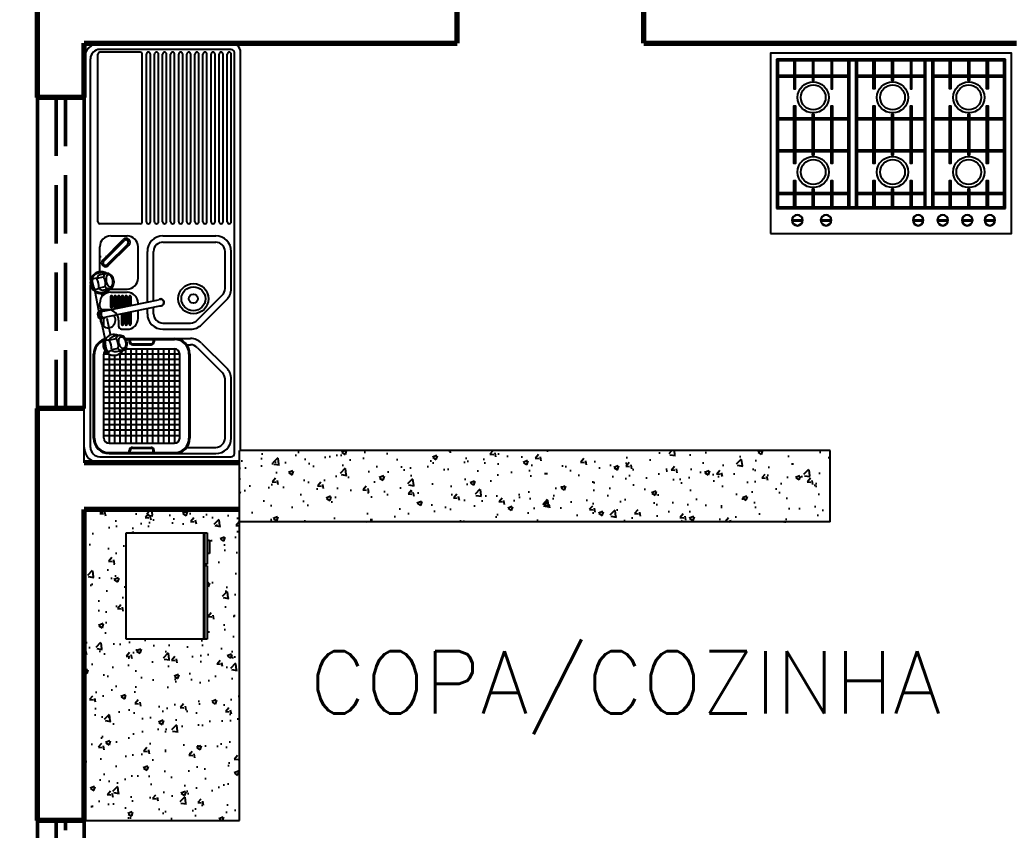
# Model space of a CAD drawing. Header units: millimetres. Extents: x 1185.4 to 1269.4, y 957.3 to 1016.7.
# Drawn here: x 1197.714 to 1201.98, y 998.181 to 1001.656 of the extents above; entities that cross this region are included whole.
import ezdxf

# ---------------------------------------------------------------- set-up
doc = ezdxf.new("R2010")
doc.units = ezdxf.units.MM
doc.linetypes.add('HIDDEN', pattern=[0.375, 0.25, -0.125])
for name, color, linetype, lineweight in [('COTAS', 7, 'Continuous', 5), ('JANELAS', 2, 'HIDDEN', 50), ('PAREDES', 4, 'Continuous', 70), ('TEXTO', 3, 'Continuous', 50)]:
    doc.layers.add(name, color=color, linetype=linetype, lineweight=lineweight)
doc.layers.add('MOBILIA', color=7, linetype='Continuous')
doc.styles.add('ROMANS', font='romans.shx')
doc.dimstyles.new('ESCALA-50', dxfattribs={"dimtxt": 0.09, "dimasz": 0.08, "dimexe": 0.05, "dimexo": 0.1, "dimgap": 0.04, "dimtad": 1, "dimzin": 1, "dimtxsty": 'ROMANS', "dimblk": 'OBLIQUE', "dimcen": 0.05, "dimdle": 0.04, "dimaunit": 1, "dimadec": 0, "dimazin": 0, "dimtfac": 1, "dimtix": 1, "dimtmove": 2, "dimatfit": 3, "dimldrblk": 'OPEN90', "dimfxl": 1, "dimarcsym": 0})

# ---------------------------------------------------------------- blocks, each defined once
blk = doc.blocks.new('_OBLIQUE')
at = {"color": 0, "linetype": 'ByBlock'}
blk.add_line((-0.5, -0.5), (0.5, 0.5), dxfattribs=at)
blk = doc.blocks.new('*D74')
at = {"layer": 'COTAS', "color": 0, "lineweight": -2}
for p, q in [((1194.5215, 1004.9293), (1194.5215, 979.3826)), ((1197.6905, 1004.8893), (1194.4715, 1004.8893)), ((1197.6905, 979.4226), (1194.4715, 979.4226))]:
    blk.add_line(p, q, dxfattribs=at)
at = {"layer": 'Defpoints', "color": 0}
for p in [(1197.7905, 1004.8893), (1194.5215, 979.4226), (1197.7905, 979.4226)]:
    blk.add_point(p, dxfattribs=at)
at = {"layer": 'COTAS', "color": 0, "lineweight": -2, "xscale": 0.08, "yscale": 0.08, "zscale": 0.08}
for p, rotation in [((1194.5215, 1004.8893), 90), ((1194.5215, 979.4226), 270)]:
    blk.add_blockref('_OBLIQUE', p, dxfattribs=dict(at, rotation=rotation))
at = {"layer": 'COTAS', "color": 0, "insert": (1194.4279, 992.1559), "char_height": 0.09, "attachment_point": 5, "rotation": 90, "style": 'ROMANS'}
blk.add_mtext('25,47', dxfattribs=at)
blk = doc.blocks.new('_Open90')
at = {"color": 0, "linetype": 'ByBlock', "lineweight": -2}
for p, q in [((0, 0), (-1, 0)), ((-0.5, 0.5), (0, 0)), ((0, 0), (-0.5, -0.5))]:
    blk.add_line(p, q, dxfattribs=at)

msp = doc.modelspace()

# ---------------------------------------------------------------- hatches: boundary and pattern name
h = msp.add_hatch()
h.set_pattern_fill('AR-CONC', color=256, scale=0.001067, style=0)
h.set_pattern_definition([(50, (-394.57646, -333.43083), (0.194330314, -0.017001691), [0.02032, -0.22352]), (355, (-394.57646, -333.43083), (-0.037592348, 0.203793752), [0.016256, -0.178816]), (100.451, (-394.56027, -333.43224), (0.156738668, 0.186791134), [0.017269333, -0.189962667]), (46.1842, (-394.57646, -333.37664), (0.289150977, -0.04484515), [0.03048, -0.33528]), (96.6356, (-394.55237, -333.38038), (0.253231183, 0.263920593), [0.025904, -0.284944]), (351.184, (-394.57646, -333.37664), (0.25323158, 0.263920126), [0.024384, -0.268224]), (21, (-394.54937, -333.39019), (0.161722538, -0.10908322), [0.02032, -0.22352]), (326, (-394.54937, -333.39019), (0.065922164, 0.196467164), [0.016256, -0.178816]), (71.4514, (-394.5359, -333.39928), (0.227644257, 0.087384382), [0.017269333, -0.189962667]), (37.5, (-394.57646, -333.43083), (0.0032945101, 0.0901920415), [0, -0.1766485333, 0, -0.1815253333, 0, -0.1794933333]), (7.5, (-394.57646, -333.43083), (0.0712743067, 0.10685928), [0, -0.1034965333, 0, -0.1725845333, 0, -0.0684106667]), (327.5, (-394.63688, -333.43083), (0.1446299682, -0.0061106603), [0, -0.0677333333, 0, -0.211328, 0, -0.280416]), (317.5, (-394.66397, -333.43083), (0.15800446, 0.0271215904), [0, -0.088053333, 0, -0.140343467, 0, -0.199136])])
h.paths.add_polyline_path([(1201.1905, 999.8093), (1198.6572, 999.8093), (1198.6572, 999.5026), (1201.1905, 999.5026)])
h.paths.add_polyline_path([(1198.6572, 999.5559), (1197.9905, 999.5559), (1197.9905, 998.2226), (1198.6572, 998.2226)])
h.paths.add_polyline_path([(1198.518, 999.0005), (1198.17, 999.0005), (1198.17, 999.4565), (1198.5283, 999.4565), (1198.5283, 999.3671), (1198.518, 999.3141), (1198.518, 999.1639)], flags=16)

# ---------------------------------------------------------------- linework, layer by layer
for p, q in [((1201.9421, 1001.4869), (1200.9607, 1001.4869)), ((1200.9607, 1001.4869), (1200.9607, 1000.8469)), ((1201.0344, 1001.4802), (1200.9674, 1001.4802)), ((1201.1143, 1001.4802), (1201.0411, 1001.4802)), ((1201.1942, 1001.4802), (1201.121, 1001.4802)), ((1201.2679, 1001.4802), (1201.2008, 1001.4802)), ((1201.2745, 1000.8469), (1201.2745, 1001.4869)), ((1201.3012, 1001.4802), (1201.2745, 1001.4802)), ((1201.3012, 1000.8469), (1201.3012, 1001.4869)), ((1201.3749, 1001.4802), (1201.3079, 1001.4802)), ((1201.4547, 1001.4802), (1201.3815, 1001.4802)), ((1201.5346, 1001.4802), (1201.4614, 1001.4802)), ((1201.595, 1001.4802), (1201.5413, 1001.4802)), ((1201.6016, 1000.8469), (1201.6016, 1001.4869)), ((1201.6283, 1001.4802), (1201.6016, 1001.4802)), ((1201.6283, 1000.8469), (1201.6283, 1001.4869)), ((1201.702, 1001.4802), (1201.635, 1001.4802)), ((1201.7819, 1001.4802), (1201.7086, 1001.4802)), ((1201.8617, 1001.4802), (1201.7885, 1001.4802)), ((1201.9354, 1001.4802), (1201.8684, 1001.4802)), ((1201.9421, 1000.8469), (1201.9421, 1001.4869)), ((1200.9674, 1001.4183), (1201.0344, 1001.4183)), ((1200.9674, 1001.4116), (1201.0344, 1001.4116)), ((1201.0411, 1001.4183), (1201.1143, 1001.4183)), ((1201.0411, 1001.4116), (1201.1143, 1001.4116)), ((1201.121, 1001.4183), (1201.1942, 1001.4183)), ((1201.121, 1001.4116), (1201.1942, 1001.4116)), ((1201.2008, 1001.4183), (1201.2679, 1001.4183)), ((1201.2008, 1001.4116), (1201.2679, 1001.4116)), ((1201.3079, 1001.4183), (1201.3749, 1001.4183)), ((1201.3079, 1001.4116), (1201.3749, 1001.4116)), ((1201.3815, 1001.4183), (1201.4547, 1001.4183)), ((1201.3815, 1001.4116), (1201.4547, 1001.4116)), ((1201.4614, 1001.4183), (1201.5346, 1001.4183)), ((1201.4614, 1001.4116), (1201.5346, 1001.4116)), ((1201.5413, 1001.4183), (1201.595, 1001.4183)), ((1201.5413, 1001.4116), (1201.595, 1001.4116)), ((1201.635, 1001.4183), (1201.702, 1001.4183)), ((1201.635, 1001.4116), (1201.702, 1001.4116)), ((1201.7086, 1001.4183), (1201.7819, 1001.4183)), ((1201.7086, 1001.4116), (1201.7819, 1001.4116)), ((1201.7885, 1001.4183), (1201.8617, 1001.4183)), ((1201.7885, 1001.4116), (1201.8617, 1001.4116)), ((1201.8684, 1001.4183), (1201.9354, 1001.4183)), ((1201.8684, 1001.4116), (1201.9354, 1001.4116)), ((1200.9674, 1001.2354), (1201.0344, 1001.2354)), ((1200.9674, 1001.2287), (1201.0344, 1001.2287)), ((1201.0411, 1001.2354), (1201.1143, 1001.2354)), ((1201.0411, 1001.2287), (1201.1143, 1001.2287)), ((1201.121, 1001.2354), (1201.1942, 1001.2354)), ((1201.121, 1001.2287), (1201.1942, 1001.2287)), ((1201.2008, 1001.2354), (1201.2679, 1001.2354)), ((1201.2008, 1001.2287), (1201.2679, 1001.2287)), ((1201.3079, 1001.2354), (1201.3749, 1001.2354)), ((1201.3079, 1001.2287), (1201.3749, 1001.2287)), ((1201.3815, 1001.2354), (1201.4547, 1001.2354)), ((1201.3815, 1001.2287), (1201.4547, 1001.2287)), ((1201.4614, 1001.2354), (1201.5346, 1001.2354)), ((1201.4614, 1001.2287), (1201.5346, 1001.2287)), ((1201.5413, 1001.2354), (1201.595, 1001.2354)), ((1201.5413, 1001.2287), (1201.595, 1001.2287)), ((1201.635, 1001.2354), (1201.702, 1001.2354)), ((1201.635, 1001.2287), (1201.702, 1001.2287)), ((1201.7086, 1001.2354), (1201.7819, 1001.2354)), ((1201.7086, 1001.2287), (1201.7819, 1001.2287)), ((1201.7885, 1001.2354), (1201.8617, 1001.2354)), ((1201.7885, 1001.2287), (1201.8617, 1001.2287)), ((1201.8684, 1001.2354), (1201.9354, 1001.2354)), ((1201.8684, 1001.2287), (1201.9354, 1001.2287)), ((1200.9674, 1001.0983), (1201.0344, 1001.0983)), ((1200.9674, 1001.0916), (1201.0344, 1001.0916)), ((1201.0411, 1001.0983), (1201.1143, 1001.0983)), ((1201.0411, 1001.0916), (1201.1143, 1001.0916)), ((1201.121, 1001.0983), (1201.1942, 1001.0983)), ((1201.121, 1001.0916), (1201.1942, 1001.0916)), ((1201.2008, 1001.0983), (1201.2679, 1001.0983)), ((1201.2008, 1001.0916), (1201.2679, 1001.0916)), ((1201.3079, 1001.0983), (1201.3749, 1001.0983)), ((1201.3079, 1001.0916), (1201.3749, 1001.0916)), ((1201.3815, 1001.0983), (1201.4547, 1001.0983)), ((1201.3815, 1001.0916), (1201.4547, 1001.0916)), ((1201.4614, 1001.0983), (1201.5346, 1001.0983)), ((1201.4614, 1001.0916), (1201.5346, 1001.0916)), ((1201.5413, 1001.0983), (1201.595, 1001.0983)), ((1201.5413, 1001.0916), (1201.595, 1001.0916)), ((1201.635, 1001.0983), (1201.702, 1001.0983)), ((1201.635, 1001.0916), (1201.702, 1001.0916)), ((1201.7086, 1001.0983), (1201.7819, 1001.0983)), ((1201.7086, 1001.0916), (1201.7819, 1001.0916)), ((1201.7885, 1001.0983), (1201.8617, 1001.0983)), ((1201.7885, 1001.0916), (1201.8617, 1001.0916)), ((1201.8684, 1001.0983), (1201.9354, 1001.0983)), ((1201.8684, 1001.0916), (1201.9354, 1001.0916)), ((1200.9674, 1000.9154), (1201.0344, 1000.9154)), ((1200.9674, 1000.9087), (1201.0344, 1000.9087)), ((1201.0411, 1000.9154), (1201.1143, 1000.9154)), ((1201.0411, 1000.9087), (1201.1143, 1000.9087)), ((1201.121, 1000.9154), (1201.1942, 1000.9154)), ((1201.121, 1000.9087), (1201.1942, 1000.9087)), ((1201.2008, 1000.9154), (1201.2679, 1000.9154)), ((1201.2008, 1000.9087), (1201.2679, 1000.9087)), ((1201.3079, 1000.9154), (1201.3749, 1000.9154)), ((1201.3079, 1000.9087), (1201.3749, 1000.9087)), ((1201.3815, 1000.9154), (1201.4547, 1000.9154)), ((1201.3815, 1000.9087), (1201.4547, 1000.9087)), ((1201.4614, 1000.9154), (1201.5346, 1000.9154)), ((1201.4614, 1000.9087), (1201.5346, 1000.9087)), ((1201.5413, 1000.9154), (1201.595, 1000.9154)), ((1201.5413, 1000.9087), (1201.595, 1000.9087)), ((1201.635, 1000.9154), (1201.702, 1000.9154)), ((1201.635, 1000.9087), (1201.702, 1000.9087)), ((1201.7086, 1000.9154), (1201.7819, 1000.9154)), ((1201.7086, 1000.9087), (1201.7819, 1000.9087)), ((1201.7885, 1000.9154), (1201.8617, 1000.9154)), ((1201.7885, 1000.9087), (1201.8617, 1000.9087)), ((1201.8684, 1000.9154), (1201.9354, 1000.9154)), ((1201.8684, 1000.9087), (1201.9354, 1000.9087)), ((1200.9607, 1000.8469), (1201.9421, 1000.8469)), ((1200.9674, 1000.8535), (1201.0344, 1000.8535)), ((1201.0411, 1000.8535), (1201.1143, 1000.8535)), ((1201.121, 1000.8535), (1201.1942, 1000.8535)), ((1201.2008, 1000.8535), (1201.2679, 1000.8535)), ((1201.2745, 1000.8535), (1201.3012, 1000.8535)), ((1201.3079, 1000.8535), (1201.3749, 1000.8535)), ((1201.3815, 1000.8535), (1201.4547, 1000.8535)), ((1201.4614, 1000.8535), (1201.5346, 1000.8535)), ((1201.5413, 1000.8535), (1201.595, 1000.8535)), ((1201.6016, 1000.8535), (1201.6283, 1000.8535)), ((1201.635, 1000.8535), (1201.702, 1000.8535)), ((1201.7086, 1000.8535), (1201.7819, 1000.8535)), ((1201.7885, 1000.8535), (1201.8617, 1000.8535)), ((1201.8684, 1000.8535), (1201.9354, 1000.8535)), ((1201.0321, 1000.7987), (1201.0668, 1000.7987)), ((1201.0321, 1000.7933), (1201.0321, 1000.7987)), ((1201.0668, 1000.7933), (1201.0321, 1000.7933)), ((1201.0668, 1000.7987), (1201.0668, 1000.7933)), ((1201.1552, 1000.7933), (1201.1552, 1000.7987)), ((1201.1552, 1000.7987), (1201.1898, 1000.7987)), ((1201.1898, 1000.7933), (1201.1552, 1000.7933)), ((1201.1898, 1000.7987), (1201.1898, 1000.7933)), ((1201.5502, 1000.7933), (1201.5502, 1000.7987)), ((1201.5502, 1000.7987), (1201.5849, 1000.7987)), ((1201.5849, 1000.7933), (1201.5502, 1000.7933)), ((1201.5849, 1000.7987), (1201.5849, 1000.7933)), ((1201.6557, 1000.7933), (1201.6557, 1000.7987)), ((1201.6557, 1000.7987), (1201.6904, 1000.7987)), ((1201.6904, 1000.7933), (1201.6557, 1000.7933)), ((1201.6904, 1000.7987), (1201.6904, 1000.7933)), ((1201.7612, 1000.7933), (1201.7612, 1000.7987)), ((1201.7612, 1000.7987), (1201.7958, 1000.7987)), ((1201.7958, 1000.7933), (1201.7612, 1000.7933)), ((1201.7958, 1000.7987), (1201.7958, 1000.7933)), ((1201.8578, 1000.7933), (1201.8578, 1000.7987)), ((1201.8578, 1000.7987), (1201.8925, 1000.7987)), ((1201.8925, 1000.7933), (1201.8578, 1000.7933)), ((1201.8925, 1000.7987), (1201.8925, 1000.7933)), ((1198.17, 999.0005), (1198.17, 999.4565)), ((1198.17, 999.4565), (1198.518, 999.4565)), ((1198.502, 999.4565), (1198.502, 999.0005)), ((1198.506, 999.4565), (1198.506, 999.3221)), ((1198.518, 999.4565), (1198.518, 999.3221)), ((1198.518, 999.425), (1198.5283, 999.425)), ((1198.5283, 999.425), (1198.5283, 999.3671)), ((1198.5283, 999.3671), (1198.518, 999.3671)), ((1198.518, 999.3221), (1198.506, 999.3221)), ((1198.518, 999.3141), (1198.506, 999.3141)), ((1198.506, 999.3141), (1198.506, 999.1639)), ((1198.518, 999.3141), (1198.518, 999.1639)), ((1198.506, 999.1639), (1198.506, 999.0005)), ((1198.518, 999.1639), (1198.518, 999.0005)), ((1198.518, 999.0005), (1198.17, 999.0005))]:
    msp.add_line(p, q)
for points in [[(1200.9341, 1000.7402), (1201.9687, 1000.7402), (1201.9687, 1001.5135), (1200.9341, 1001.5135)], [(1201.0411, 1001.1669), (1201.0411, 1001.04), (1201.0344, 1001.04), (1201.0344, 1001.1669), (1201.0344, 1001.287), (1201.0411, 1001.287)], [(1201.2008, 1001.1669), (1201.2008, 1001.04), (1201.1942, 1001.04), (1201.1942, 1001.1669), (1201.1942, 1001.287), (1201.2008, 1001.287)], [(1201.3815, 1001.1669), (1201.3815, 1001.04), (1201.3749, 1001.04), (1201.3749, 1001.1669), (1201.3749, 1001.287), (1201.3815, 1001.287)], [(1201.5413, 1001.1669), (1201.5413, 1001.04), (1201.5346, 1001.04), (1201.5346, 1001.1669), (1201.5346, 1001.287), (1201.5413, 1001.287)], [(1201.7086, 1001.1669), (1201.7086, 1001.04), (1201.702, 1001.04), (1201.702, 1001.1669), (1201.702, 1001.287), (1201.7086, 1001.287)], [(1201.8684, 1001.1669), (1201.8684, 1001.04), (1201.8617, 1001.04), (1201.8617, 1001.1669), (1201.8617, 1001.287), (1201.8684, 1001.287)], [(1201.121, 1001.1669), (1201.121, 1001.076), (1201.1143, 1001.076), (1201.1143, 1001.1669), (1201.1143, 1001.251), (1201.121, 1001.251)], [(1201.4614, 1001.1669), (1201.4614, 1001.076), (1201.4547, 1001.076), (1201.4547, 1001.1669), (1201.4547, 1001.251), (1201.4614, 1001.251)], [(1201.7885, 1001.1669), (1201.7885, 1001.076), (1201.7819, 1001.076), (1201.7819, 1001.1669), (1201.7819, 1001.251), (1201.7885, 1001.251)], [(1201.0264, 1000.7967), (1201.0281, 1000.7878), (1201.0332, 1000.7802), (1201.0408, 1000.7752), (1201.0497, 1000.7734), (1201.0586, 1000.7752), (1201.0662, 1000.7802), (1201.0712, 1000.7878), (1201.073, 1000.7967), (1201.0712, 1000.8057), (1201.0662, 1000.8132), (1201.0586, 1000.8183), (1201.0497, 1000.8201), (1201.0408, 1000.8183), (1201.0332, 1000.8132), (1201.0281, 1000.8057)], [(1201.0277, 1000.7967), (1201.0294, 1000.7883), (1201.0342, 1000.7812), (1201.0413, 1000.7764), (1201.0497, 1000.7748), (1201.0581, 1000.7764), (1201.0652, 1000.7812), (1201.07, 1000.7883), (1201.0717, 1000.7967), (1201.07, 1000.8051), (1201.0652, 1000.8123), (1201.0581, 1000.817), (1201.0497, 1000.8187), (1201.0413, 1000.817), (1201.0342, 1000.8123), (1201.0294, 1000.8051)], [(1201.1494, 1000.7967), (1201.1512, 1000.7878), (1201.1562, 1000.7802), (1201.1638, 1000.7752), (1201.1727, 1000.7734), (1201.1817, 1000.7752), (1201.1892, 1000.7802), (1201.1943, 1000.7878), (1201.1961, 1000.7967), (1201.1943, 1000.8057), (1201.1892, 1000.8132), (1201.1817, 1000.8183), (1201.1727, 1000.8201), (1201.1638, 1000.8183), (1201.1562, 1000.8132), (1201.1512, 1000.8057)], [(1201.1508, 1000.7967), (1201.1524, 1000.7883), (1201.1572, 1000.7812), (1201.1643, 1000.7764), (1201.1727, 1000.7748), (1201.1812, 1000.7764), (1201.1883, 1000.7812), (1201.193, 1000.7883), (1201.1947, 1000.7967), (1201.193, 1000.8051), (1201.1883, 1000.8123), (1201.1812, 1000.817), (1201.1727, 1000.8187), (1201.1643, 1000.817), (1201.1572, 1000.8123), (1201.1524, 1000.8051)], [(1201.5445, 1000.7967), (1201.5462, 1000.7878), (1201.5513, 1000.7802), (1201.5589, 1000.7752), (1201.5678, 1000.7734), (1201.5767, 1000.7752), (1201.5843, 1000.7802), (1201.5893, 1000.7878), (1201.5911, 1000.7967), (1201.5893, 1000.8057), (1201.5843, 1000.8132), (1201.5767, 1000.8183), (1201.5678, 1000.8201), (1201.5589, 1000.8183), (1201.5513, 1000.8132), (1201.5462, 1000.8057)], [(1201.5458, 1000.7967), (1201.5475, 1000.7883), (1201.5523, 1000.7812), (1201.5594, 1000.7764), (1201.5678, 1000.7748), (1201.5762, 1000.7764), (1201.5833, 1000.7812), (1201.5881, 1000.7883), (1201.5898, 1000.7967), (1201.5881, 1000.8051), (1201.5833, 1000.8123), (1201.5762, 1000.817), (1201.5678, 1000.8187), (1201.5594, 1000.817), (1201.5523, 1000.8123), (1201.5475, 1000.8051)], [(1201.6499, 1000.7967), (1201.6517, 1000.7878), (1201.6568, 1000.7802), (1201.6643, 1000.7752), (1201.6733, 1000.7734), (1201.6822, 1000.7752), (1201.6898, 1000.7802), (1201.6948, 1000.7878), (1201.6966, 1000.7967), (1201.6948, 1000.8057), (1201.6898, 1000.8132), (1201.6822, 1000.8183), (1201.6733, 1000.8201), (1201.6643, 1000.8183), (1201.6568, 1000.8132), (1201.6517, 1000.8057)], [(1201.6513, 1000.7967), (1201.653, 1000.7883), (1201.6577, 1000.7812), (1201.6649, 1000.7764), (1201.6733, 1000.7748), (1201.6817, 1000.7764), (1201.6888, 1000.7812), (1201.6936, 1000.7883), (1201.6952, 1000.7967), (1201.6936, 1000.8051), (1201.6888, 1000.8123), (1201.6817, 1000.817), (1201.6733, 1000.8187), (1201.6649, 1000.817), (1201.6577, 1000.8123), (1201.653, 1000.8051)], [(1201.7554, 1000.7967), (1201.7572, 1000.7878), (1201.7622, 1000.7802), (1201.7698, 1000.7752), (1201.7787, 1000.7734), (1201.7877, 1000.7752), (1201.7952, 1000.7802), (1201.8003, 1000.7878), (1201.8021, 1000.7967), (1201.8003, 1000.8057), (1201.7952, 1000.8132), (1201.7877, 1000.8183), (1201.7787, 1000.8201), (1201.7698, 1000.8183), (1201.7622, 1000.8132), (1201.7572, 1000.8057)], [(1201.7568, 1000.7967), (1201.7584, 1000.7883), (1201.7632, 1000.7812), (1201.7703, 1000.7764), (1201.7787, 1000.7748), (1201.7871, 1000.7764), (1201.7943, 1000.7812), (1201.799, 1000.7883), (1201.8007, 1000.7967), (1201.799, 1000.8051), (1201.7943, 1000.8123), (1201.7871, 1000.817), (1201.7787, 1000.8187), (1201.7703, 1000.817), (1201.7632, 1000.8123), (1201.7584, 1000.8051)], [(1201.8521, 1000.7967), (1201.8539, 1000.7878), (1201.8589, 1000.7802), (1201.8665, 1000.7752), (1201.8754, 1000.7734), (1201.8844, 1000.7752), (1201.8919, 1000.7802), (1201.897, 1000.7878), (1201.8988, 1000.7967), (1201.897, 1000.8057), (1201.8919, 1000.8132), (1201.8844, 1000.8183), (1201.8754, 1000.8201), (1201.8665, 1000.8183), (1201.8589, 1000.8132), (1201.8539, 1000.8057)], [(1201.8535, 1000.7967), (1201.8551, 1000.7883), (1201.8599, 1000.7812), (1201.867, 1000.7764), (1201.8754, 1000.7748), (1201.8838, 1000.7764), (1201.891, 1000.7812), (1201.8957, 1000.7883), (1201.8974, 1000.7967), (1201.8957, 1000.8051), (1201.891, 1000.8123), (1201.8838, 1000.817), (1201.8754, 1000.8187), (1201.867, 1000.817), (1201.8599, 1000.8123), (1201.8551, 1000.8051)]]:
    msp.add_lwpolyline(points, close=True)
for points in [[(1200.9674, 1001.4869), (1200.9674, 1000.8469)], [(1201.0344, 1001.4869), (1201.0344, 1001.36), (1201.0411, 1001.36), (1201.0411, 1001.4869)], [(1201.1143, 1001.4869), (1201.1143, 1001.396), (1201.121, 1001.396), (1201.121, 1001.4869)], [(1201.1942, 1001.4869), (1201.1942, 1001.36), (1201.2008, 1001.36), (1201.2008, 1001.4869)], [(1201.2679, 1000.8469), (1201.2679, 1001.4869)], [(1201.3079, 1000.8469), (1201.3079, 1001.4869)], [(1201.3815, 1001.4869), (1201.3815, 1001.36), (1201.3749, 1001.36), (1201.3749, 1001.4869)], [(1201.4614, 1001.4869), (1201.4614, 1001.396), (1201.4547, 1001.396), (1201.4547, 1001.4869)], [(1201.5346, 1001.4869), (1201.5346, 1001.36), (1201.5413, 1001.36), (1201.5413, 1001.4869)], [(1201.595, 1000.8469), (1201.595, 1001.4869)], [(1201.635, 1000.8469), (1201.635, 1001.4869)], [(1201.7086, 1001.4869), (1201.7086, 1001.36), (1201.702, 1001.36), (1201.702, 1001.4869)], [(1201.7885, 1001.4869), (1201.7885, 1001.396), (1201.7819, 1001.396), (1201.7819, 1001.4869)], [(1201.8684, 1001.4869), (1201.8684, 1001.36), (1201.8617, 1001.36), (1201.8617, 1001.4869)], [(1201.9354, 1000.8469), (1201.9354, 1001.4869)], [(1201.0344, 1000.8469), (1201.0344, 1000.967), (1201.0411, 1000.967), (1201.0411, 1000.8469)], [(1201.1942, 1000.8469), (1201.1942, 1000.967), (1201.2008, 1000.967), (1201.2008, 1000.8469)], [(1201.3749, 1000.8469), (1201.3749, 1000.967), (1201.3815, 1000.967), (1201.3815, 1000.8469)], [(1201.5346, 1000.8469), (1201.5346, 1000.967), (1201.5413, 1000.967), (1201.5413, 1000.8469)], [(1201.702, 1000.8469), (1201.702, 1000.967), (1201.7086, 1000.967), (1201.7086, 1000.8469)], [(1201.8617, 1000.8469), (1201.8617, 1000.967), (1201.8684, 1000.967), (1201.8684, 1000.8469)], [(1201.1143, 1000.8469), (1201.1143, 1000.931), (1201.121, 1000.931), (1201.121, 1000.8469)], [(1201.4547, 1000.8469), (1201.4547, 1000.931), (1201.4614, 1000.931), (1201.4614, 1000.8469)], [(1201.7819, 1000.8469), (1201.7819, 1000.931), (1201.7885, 1000.931), (1201.7885, 1000.8469)]]:
    msp.add_lwpolyline(points)
for centre, radius in [((1201.1176, 1001.3235), 0.0667), ((1201.4581, 1001.3235), 0.0667), ((1201.7852, 1001.3235), 0.0667), ((1201.1176, 1001.3235), 0.0533), ((1201.4581, 1001.3235), 0.0533), ((1201.7852, 1001.3235), 0.0533), ((1201.1176, 1001.0035), 0.0667), ((1201.1176, 1001.0035), 0.0533), ((1201.4581, 1001.0035), 0.0667), ((1201.4581, 1001.0035), 0.0533), ((1201.7852, 1001.0035), 0.0667), ((1201.7852, 1001.0035), 0.0533)]:
    msp.add_circle(centre, radius)
at = {"layer": 'JANELAS', "linetype": 'ByBlock'}
for p, q in [((1197.7905, 1001.3226), (1197.7905, 999.9893)), ((1197.9905, 999.9893), (1197.9905, 1001.3226)), ((1197.7905, 998.2226), (1197.7905, 995.5559)), ((1197.9905, 995.5559), (1197.9905, 998.2226))]:
    msp.add_line(p, q, dxfattribs=at)
at = {"layer": 'JANELAS'}
for p, q in [((1197.8705, 1001.3226), (1197.8705, 999.9893)), ((1197.9105, 999.9893), (1197.9105, 1001.3226)), ((1197.8705, 998.2226), (1197.8705, 995.5559)), ((1197.9105, 995.5559), (1197.9105, 998.2226))]:
    msp.add_line(p, q, dxfattribs=at)
at = {"layer": 'MOBILIA'}
for p, q in [((1198.6212, 1001.5559), (1197.9905, 1001.5559)), ((1198.6212, 1001.5293), (1198.0572, 1001.5293)), ((1198.231, 1001.5171), (1198.0577, 1001.5171)), ((1198.0172, 1000.5391), (1198.0172, 1001.4893)), ((1198.049, 1000.79), (1198.049, 1001.5084)), ((1198.2397, 1000.79), (1198.2397, 1001.5084)), ((1198.257, 1000.79), (1198.257, 1001.5089)), ((1198.2744, 1000.79), (1198.2744, 1001.5089)), ((1198.2917, 1000.79), (1198.2917, 1001.5089)), ((1198.309, 1000.79), (1198.309, 1001.5089)), ((1198.3264, 1000.79), (1198.3264, 1001.5089)), ((1198.3437, 1000.79), (1198.3437, 1001.5089)), ((1198.361, 1000.79), (1198.361, 1001.5089)), ((1198.3784, 1000.79), (1198.3784, 1001.5089)), ((1198.3957, 1000.79), (1198.3957, 1001.5089)), ((1198.413, 1000.79), (1198.413, 1001.5089)), ((1198.4304, 1000.79), (1198.4304, 1001.5089)), ((1198.4477, 1000.79), (1198.4477, 1001.5089)), ((1198.465, 1000.79), (1198.465, 1001.5089)), ((1198.4824, 1000.79), (1198.4824, 1001.5089)), ((1198.4997, 1000.79), (1198.4997, 1001.5089)), ((1198.517, 1000.79), (1198.517, 1001.5089)), ((1198.5344, 1000.79), (1198.5344, 1001.5089)), ((1198.5517, 1000.79), (1198.5517, 1001.5089)), ((1198.569, 1000.79), (1198.569, 1001.5089)), ((1198.5864, 1000.79), (1198.5864, 1001.5089)), ((1198.6037, 1000.79), (1198.6037, 1001.5089)), ((1198.621, 1000.79), (1198.621, 1001.5089)), ((1198.6345, 999.7959), (1198.6345, 1001.5159)), ((1198.6612, 999.8093), (1198.6612, 1001.5159)), ((1197.9905, 999.7559), (1197.9905, 1001.3026)), ((1198.049, 1000.79), (1198.049, 1001.2594)), ((1198.465, 1000.79), (1198.465, 1001.2594)), ((1198.4824, 1000.79), (1198.4824, 1001.2594)), ((1198.231, 1000.7813), (1198.0577, 1000.7813)), ((1198.0697, 1000.626), (1198.1578, 1000.7142)), ((1198.0744, 1000.6213), (1198.1625, 1000.7094)), ((1198.1039, 1000.7293), (1198.1745, 1000.7293)), ((1198.3279, 1000.7293), (1198.5545, 1000.7293)), ((1198.0572, 1000.5756), (1198.0572, 1000.6826)), ((1198.0891, 1000.6066), (1198.1772, 1000.6947)), ((1198.0938, 1000.6019), (1198.182, 1000.69)), ((1198.2212, 1000.5483), (1198.2212, 1000.6826)), ((1198.3279, 1000.7026), (1198.5545, 1000.7026)), ((1198.3279, 1000.7026), (1198.5545, 1000.7026)), ((1198.06, 1000.6373), (1198.06, 1000.6439)), ((1198.0867, 1000.6373), (1198.0867, 1000.6439)), ((1198.2612, 1000.4458), (1198.2612, 1000.6626)), ((1198.2879, 1000.4513), (1198.2879, 1000.6626)), ((1198.5945, 1000.5035), (1198.5945, 1000.6626)), ((1198.6212, 1000.5035), (1198.6212, 1000.6626)), ((1198.0246, 1000.5453), (1198.0449, 1000.5495)), ((1198.072, 1000.5525), (1198.044, 1000.5467)), ((1198.0874, 1000.5684), (1198.0592, 1000.5626)), ((1198.0172, 999.8226), (1198.0172, 1000.5194)), ((1198.0342, 1000.4994), (1198.0544, 1000.5036)), ((1198.0805, 1000.5116), (1198.0525, 1000.5058)), ((1198.101, 1000.5031), (1198.0727, 1000.4973)), ((1198.1039, 1000.5016), (1198.1745, 1000.5016)), ((1198.0538, 1000.4083), (1198.0368, 1000.4905)), ((1198.068, 1000.4715), (1198.0656, 1000.4827)), ((1198.0863, 1000.4096), (1198.3096, 1000.4558)), ((1198.1028, 1000.4691), (1198.1028, 1000.4259)), ((1198.1039, 1000.4883), (1198.1745, 1000.4883)), ((1198.1108, 1000.4691), (1198.1108, 1000.4259)), ((1198.1188, 1000.4691), (1198.1188, 1000.4163)), ((1198.1268, 1000.4691), (1198.1268, 1000.4179)), ((1198.1348, 1000.4691), (1198.1348, 1000.4196)), ((1198.1428, 1000.4691), (1198.1428, 1000.4213)), ((1198.1508, 1000.4691), (1198.1508, 1000.4229)), ((1198.1588, 1000.4691), (1198.1588, 1000.4246)), ((1198.1668, 1000.4691), (1198.1668, 1000.4262)), ((1198.1748, 1000.4691), (1198.1748, 1000.4279)), ((1198.1828, 1000.4691), (1198.1828, 1000.4295)), ((1198.1908, 1000.4691), (1198.1908, 1000.4312)), ((1198.4752, 1000.3676), (1198.5828, 1000.4753)), ((1198.494, 1000.3488), (1198.6017, 1000.4564)), ((1198.0572, 1000.4262), (1198.0572, 1000.4416)), ((1198.0633, 1000.4048), (1198.0863, 1000.4096)), ((1198.0924, 1000.4129), (1198.0705, 1000.4129)), ((1198.0917, 1000.3834), (1198.315, 1000.4297)), ((1198.2212, 1000.4375), (1198.2212, 1000.4416)), ((1198.2212, 1000.3759), (1198.2212, 1000.4103)), ((1198.2612, 1000.3959), (1198.2612, 1000.4186)), ((1198.2879, 1000.3959), (1198.2879, 1000.4241)), ((1198.0614, 1000.3716), (1198.0785, 1000.2894)), ((1198.0687, 1000.3787), (1198.0917, 1000.3834)), ((1198.0733, 1000.3796), (1198.0733, 1000.3418)), ((1198.0875, 1000.377), (1198.1018, 1000.3081)), ((1198.1377, 1000.3675), (1198.1377, 1000.3426)), ((1198.1508, 1000.3957), (1198.1508, 1000.3507)), ((1198.1588, 1000.3973), (1198.1588, 1000.3507)), ((1198.1668, 1000.399), (1198.1668, 1000.3507)), ((1198.1748, 1000.4007), (1198.1748, 1000.3507)), ((1198.1828, 1000.4023), (1198.1828, 1000.3507)), ((1198.1908, 1000.404), (1198.1908, 1000.3507)), ((1198.151, 1000.3293), (1198.1745, 1000.3293)), ((1198.3279, 1000.3559), (1198.4469, 1000.3559)), ((1198.3279, 1000.3293), (1198.4469, 1000.3293)), ((1198.0796, 1000.2803), (1198.0998, 1000.2845)), ((1198.1269, 1000.2875), (1198.099, 1000.2817)), ((1198.1424, 1000.3034), (1198.1142, 1000.2975)), ((1198.1669, 1000.2893), (1198.3772, 1000.2893)), ((1198.1669, 1000.2893), (1198.4469, 1000.2893)), ((1198.1689, 1000.2853), (1198.1838, 1000.2853)), ((1198.1838, 1000.2893), (1198.1838, 1000.2759)), ((1198.1878, 1000.2893), (1198.1878, 1000.2759)), ((1198.1878, 1000.2853), (1198.2865, 1000.2853)), ((1198.2865, 1000.2893), (1198.2865, 1000.2759)), ((1198.2905, 1000.2893), (1198.2905, 1000.2759)), ((1198.2905, 1000.2853), (1198.3772, 1000.2853)), ((1198.0891, 1000.2343), (1198.1093, 1000.2385)), ((1198.1354, 1000.2466), (1198.1074, 1000.2408)), ((1198.1559, 1000.2381), (1198.1277, 1000.2323)), ((1198.1667, 1000.2453), (1198.3772, 1000.2453)), ((1198.1672, 1000.2453), (1198.1672, 999.8399)), ((1198.1905, 1000.2453), (1198.1905, 999.8399)), ((1198.1972, 1000.2666), (1198.2772, 1000.2666)), ((1198.1972, 1000.2626), (1198.2772, 1000.2626)), ((1198.2138, 1000.2453), (1198.2138, 999.8399)), ((1198.2372, 1000.2453), (1198.2372, 999.8399)), ((1198.2605, 1000.2453), (1198.2605, 999.8399)), ((1198.2838, 1000.2453), (1198.2838, 999.8399)), ((1198.3072, 1000.2453), (1198.3072, 999.8399)), ((1198.3305, 1000.2453), (1198.3305, 999.8399)), ((1198.3538, 1000.2453), (1198.3538, 999.8399)), ((1198.3772, 1000.2453), (1198.3772, 999.8399)), ((1198.4305, 1000.2626), (1198.4469, 1000.2626)), ((1198.4752, 1000.2509), (1198.5828, 1000.1433)), ((1198.494, 1000.2697), (1198.6017, 1000.1621)), ((1198.0305, 999.8626), (1198.0305, 1000.2226)), ((1198.0305, 999.8626), (1198.0305, 1000.2226)), ((1198.0345, 999.8626), (1198.0345, 1000.2226)), ((1198.0745, 999.8626), (1198.0745, 1000.2226)), ((1198.0972, 1000.2226), (1198.0745, 1000.2226)), ((1198.3998, 1000.1993), (1198.0745, 1000.1993)), ((1198.0972, 1000.2223), (1198.0972, 999.8399)), ((1198.1205, 1000.2177), (1198.1205, 999.8399)), ((1198.3998, 1000.2226), (1198.1388, 1000.2226)), ((1198.1438, 1000.2256), (1198.1438, 999.8399)), ((1198.3998, 1000.2226), (1198.3998, 999.8626)), ((1198.4398, 1000.2226), (1198.4398, 999.8626)), ((1198.4438, 1000.2226), (1198.4438, 999.8626)), ((1198.3998, 1000.1759), (1198.0745, 1000.1759)), ((1198.3998, 1000.1526), (1198.0745, 1000.1526)), ((1198.3998, 1000.1293), (1198.0745, 1000.1293)), ((1198.5945, 999.8626), (1198.5945, 1000.115)), ((1198.6212, 999.8626), (1198.6212, 1000.115)), ((1198.3998, 1000.1059), (1198.0745, 1000.1059)), ((1198.3998, 1000.0826), (1198.0745, 1000.0826)), ((1198.3998, 1000.0593), (1198.0745, 1000.0593)), ((1198.3998, 1000.0359), (1198.0745, 1000.0359)), ((1197.9905, 999.7559), (1197.9905, 999.9893)), ((1198.3998, 1000.0126), (1198.0745, 1000.0126)), ((1198.3998, 999.9893), (1198.0745, 999.9893)), ((1198.3998, 999.9659), (1198.0745, 999.9659)), ((1198.3998, 999.9426), (1198.0745, 999.9426)), ((1198.3998, 999.9193), (1198.0745, 999.9193)), ((1198.3998, 999.8959), (1198.0745, 999.8959)), ((1198.3998, 999.8726), (1198.0745, 999.8726)), ((1198.0972, 999.8399), (1198.3772, 999.8399)), ((1198.1972, 999.8226), (1198.2772, 999.8226)), ((1198.1972, 999.8186), (1198.2772, 999.8186)), ((1198.4305, 999.8226), (1198.5545, 999.8226)), ((1198.0572, 999.7826), (1198.6212, 999.7826)), ((1198.0972, 999.7999), (1198.1838, 999.7999)), ((1198.0972, 999.7959), (1198.3772, 999.7959)), ((1198.0972, 999.7959), (1198.5545, 999.7959)), ((1198.1838, 999.7959), (1198.1838, 999.8093)), ((1198.1878, 999.7959), (1198.1878, 999.8093)), ((1198.1878, 999.7999), (1198.2865, 999.7999)), ((1198.2865, 999.7959), (1198.2865, 999.8093)), ((1198.2905, 999.7959), (1198.2905, 999.8093)), ((1198.2905, 999.7999), (1198.3772, 999.7999)), ((1198.6572, 998.2226), (1198.6572, 999.8093)), ((1201.1905, 999.8093), (1198.6572, 999.8093)), ((1201.1905, 999.5026), (1201.1905, 999.8093)), ((1197.9905, 999.7559), (1198.6212, 999.7559)), ((1201.1905, 999.5026), (1198.6572, 999.5026)), ((1197.9905, 998.2226), (1198.6572, 998.2226))]:
    msp.add_line(p, q, dxfattribs=at)
for points in [[(1198.0592, 1000.5626, 0), (1198.0554, 1000.5613, 0), (1198.0519, 1000.5591, 0), (1198.0488, 1000.556, 0), (1198.0462, 1000.5522, 0), (1198.0442, 1000.5478, 0)], [(1198.088, 1000.5685, 0), (1198.0841, 1000.5674, 0), (1198.0805, 1000.5652, 0), (1198.0773, 1000.5622, 0), (1198.0746, 1000.5584, 0), (1198.0725, 1000.5539, 0)], [(1198.0936, 1000.5622, 0), (1198.0909, 1000.5611, 0), (1198.0885, 1000.559, 0), (1198.0866, 1000.556, 0), (1198.0851, 1000.5522, 0), (1198.0843, 1000.5477, 0), (1198.084, 1000.5429, 0), (1198.0843, 1000.5377, 0), (1198.0852, 1000.5326, 0), (1198.0867, 1000.5276, 0), (1198.0887, 1000.523, 0), (1198.0911, 1000.5189, 0), (1198.0938, 1000.5156, 0), (1198.0967, 1000.5131, 0), (1198.0997, 1000.5116, 0), (1198.1027, 1000.5112, 0), (1198.1055, 1000.5118, 0), (1198.1081, 1000.5134, 0), (1198.1103, 1000.5159, 0), (1198.112, 1000.5193, 0), (1198.1132, 1000.5235, 0), (1198.1137, 1000.5282, 0), (1198.1137, 1000.5332, 0), (1198.1131, 1000.5384, 0), (1198.1119, 1000.5435, 0), (1198.1101, 1000.5483, 0), (1198.1079, 1000.5527, 0), (1198.1054, 1000.5564, 0), (1198.1025, 1000.5593, 0), (1198.0996, 1000.5613, 0), (1198.0965, 1000.5622, 0), (1198.0936, 1000.5622, 0)], [(1198.1016, 1000.5033, 0), (1198.1056, 1000.5048, 0), (1198.1092, 1000.5074, 0), (1198.1123, 1000.5109, 0), (1198.1149, 1000.5152, 0), (1198.1167, 1000.5202, 0), (1198.1178, 1000.5257, 0), (1198.1182, 1000.5316, 0), (1198.1177, 1000.5376, 0), (1198.1165, 1000.5435, 0), (1198.1145, 1000.5492, 0), (1198.1119, 1000.5544, 0), (1198.1087, 1000.559, 0), (1198.105, 1000.5629, 0), (1198.1009, 1000.5658, 0), (1198.0967, 1000.5678, 0), (1198.0923, 1000.5687, 0), (1198.088, 1000.5685, 0)], [(1198.0531, 1000.5049, 0), (1198.0567, 1000.5016, 0), (1198.0606, 1000.4991, 0), (1198.0646, 1000.4976, 0), (1198.0687, 1000.497, 0), (1198.0727, 1000.4973, 0)], [(1198.0815, 1000.5105, 0), (1198.0851, 1000.5073, 0), (1198.089, 1000.5049, 0), (1198.093, 1000.5034, 0), (1198.097, 1000.5028, 0), (1198.101, 1000.5031, 0)], [(1198.0991, 1000.2827, 0), (1198.1011, 1000.2872, 0), (1198.1037, 1000.291, 0), (1198.1068, 1000.2941, 0), (1198.1103, 1000.2962, 0), (1198.1142, 1000.2975, 0)], [(1198.1274, 1000.2889, 0), (1198.1295, 1000.2933, 0), (1198.1321, 1000.297, 0), (1198.1351, 1000.3, 0), (1198.1386, 1000.3021, 0), (1198.1424, 1000.3034, 0)], [(1198.1591, 1000.2463, 0), (1198.1562, 1000.2462, 0), (1198.1532, 1000.2472, 0), (1198.1502, 1000.2492, 0), (1198.1474, 1000.2521, 0), (1198.1448, 1000.2558, 0), (1198.1426, 1000.2602, 0), (1198.1408, 1000.265, 0), (1198.1396, 1000.2701, 0), (1198.139, 1000.2753, 0), (1198.139, 1000.2803, 0), (1198.1396, 1000.285, 0), (1198.1407, 1000.2891, 0), (1198.1425, 1000.2925, 0), (1198.1446, 1000.2951, 0), (1198.1472, 1000.2967, 0), (1198.15, 1000.2973, 0), (1198.153, 1000.2968, 0), (1198.156, 1000.2953, 0), (1198.1589, 1000.2929, 0), (1198.1616, 1000.2896, 0), (1198.164, 1000.2855, 0), (1198.166, 1000.2809, 0), (1198.1675, 1000.2759, 0), (1198.1684, 1000.2707, 0), (1198.1687, 1000.2656, 0), (1198.1685, 1000.2607, 0), (1198.1676, 1000.2563, 0), (1198.1661, 1000.2525, 0), (1198.1642, 1000.2495, 0), (1198.1618, 1000.2474, 0), (1198.1591, 1000.2463, 0)], [(1198.143, 1000.3035, 0), (1198.1473, 1000.3037, 0), (1198.1516, 1000.3027, 0), (1198.1559, 1000.3008, 0), (1198.1599, 1000.2978, 0), (1198.1636, 1000.294, 0), (1198.1668, 1000.2894, 0), (1198.1695, 1000.2841, 0), (1198.1714, 1000.2785, 0), (1198.1727, 1000.2725, 0), (1198.1731, 1000.2666, 0), (1198.1728, 1000.2607, 0), (1198.1717, 1000.2552, 0), (1198.1698, 1000.2502, 0), (1198.1673, 1000.2459, 0), (1198.1641, 1000.2424, 0), (1198.1605, 1000.2398, 0), (1198.1565, 1000.2382, 0)], [(1198.1277, 1000.2323, 0), (1198.1237, 1000.2319, 0), (1198.1196, 1000.2325, 0), (1198.1155, 1000.2341, 0), (1198.1116, 1000.2366, 0), (1198.108, 1000.2399, 0)], [(1198.1565, 1000.2382, 0), (1198.1524, 1000.2378, 0), (1198.1483, 1000.2383, 0), (1198.1441, 1000.2398, 0), (1198.1402, 1000.2422, 0), (1198.1364, 1000.2455, 0)]]:
    msp.add_polyline3d(points, dxfattribs=at)
for radius in [0.0647, 0.0513, 0.0197]:
    msp.add_circle((1198.4587, 1000.4601), radius, dxfattribs=at)
for centre, radius, start, end in [((1198.0572, 1001.4892), 0.0667, 90, 180), ((1198.0572, 1001.4893), 0.04, 90, 180), ((1198.0577, 1001.5084), 0.00867, 90, 180), ((1198.231, 1001.5084), 0.00867, 0, 90), ((1198.2657, 1001.5089), 0.00867, 0, 180), ((1198.3004, 1001.5089), 0.00867, 0, 180), ((1198.335, 1001.5089), 0.00867, 0, 180), ((1198.3697, 1001.5089), 0.00867, 0, 180), ((1198.4044, 1001.5089), 0.00867, 0, 180), ((1198.439, 1001.5089), 0.00867, 0, 180), ((1198.4737, 1001.5089), 0.00867, 0, 180), ((1198.5084, 1001.5089), 0.00867, 0, 180), ((1198.543, 1001.5089), 0.00867, 0, 180), ((1198.5777, 1001.5089), 0.00867, 0, 180), ((1198.6124, 1001.5089), 0.00867, 0, 180), ((1198.6212, 1001.5159), 0.04, 0, 90), ((1198.6212, 1001.5159), 0.0133, 0, 90), ((1198.0577, 1000.79), 0.00867, 180, 270), ((1198.231, 1000.79), 0.00867, 270, 0), ((1198.2657, 1000.79), 0.00867, 180, 0), ((1198.3004, 1000.79), 0.00867, 180, 0), ((1198.335, 1000.79), 0.00867, 180, 0), ((1198.3697, 1000.79), 0.00867, 180, 0), ((1198.4044, 1000.79), 0.00867, 180, 0), ((1198.439, 1000.79), 0.00867, 180, 0), ((1198.4737, 1000.79), 0.00867, 180, 0), ((1198.4737, 1000.79), 0.00867, 180, 0), ((1198.5084, 1000.79), 0.00867, 180, 0), ((1198.543, 1000.79), 0.00867, 180, 0), ((1198.5777, 1000.79), 0.00867, 180, 0), ((1198.6124, 1000.79), 0.00867, 180, 0), ((1198.1039, 1000.6826), 0.0467, 90, 180), ((1198.1699, 1000.7021), 0.0171, 315, 135), ((1198.1699, 1000.7021), 0.0104, 315, 135), ((1198.1745, 1000.6826), 0.0467, 0, 90), ((1198.3279, 1000.6626), 0.0667, 90, 180), ((1198.5545, 1000.6626), 0.0667, 0, 90), ((1198.3279, 1000.6626), 0.04, 90, 180), ((1198.5545, 1000.6626), 0.04, 0, 90), ((1198.0818, 1000.614), 0.0171, 135, 315), ((1198.0818, 1000.614), 0.0104, 135, 315), ((1198.0628, 1000.5293), 0.0467, 57.2762, 236.1268), ((1198.0628, 1000.5293), 0.0427, 63.0867, 320.3364), ((1198.1334, 1000.5439), 0.1088, 179.2498, 204.1733), ((1198.0467, 1000.5469), 0.00267, 160.144, 207.3976), ((1197.9794, 1000.512), 0.0732, 356.0255, 27.3976), ((1198.075, 1000.553), 0.00267, 159.5556, 217.7366), ((1198.0376, 1000.524), 0.0447, 345.6864, 37.7366), ((1198.1745, 1000.5483), 0.0467, 270, 0), ((1198.055, 1000.5067), 0.00267, 176.0255, 223.279), ((1198.0628, 1000.5293), 0.0467, 273.4983, 326.1469), ((1198.0834, 1000.5123), 0.00267, 165.6864, 223.8674), ((1198.1039, 1000.5483), 0.0467, 265.8479, 270), ((1198.5545, 1000.5035), 0.04, 315, 0), ((1198.5545, 1000.5035), 0.0667, 315, 0), ((1198.0628, 1000.5293), 0.0467, 236.1268, 273.4983), ((1198.1039, 1000.4416), 0.0467, 90, 180), ((1198.1068, 1000.4691), 0.004, 0, 180), ((1198.1228, 1000.4691), 0.004, 0, 180), ((1198.1388, 1000.4691), 0.004, 0, 180), ((1198.1548, 1000.4691), 0.004, 0, 180), ((1198.1708, 1000.4691), 0.004, 0, 180), ((1198.1745, 1000.4416), 0.0467, 0, 90), ((1198.1868, 1000.4691), 0.004, 0, 180), ((1198.3187, 1000.4441), 0.0149, 255.4324, 127.9907), ((1198.3187, 1000.4441), 0.0133, 281.7115, 101.7115), ((1198.0707, 1000.3927), 0.023, 137.1302, 246.2928), ((1198.0707, 1000.3927), 0.0169, 63.9633, 319.4597), ((1198.0733, 1000.3905), 0.023, 125.4187, 144.5813), ((1198.0705, 1000.4262), 0.0133, 180, 270), ((1198.0924, 1000.3675), 0.0453, 0, 90), ((1198.1068, 1000.4259), 0.004, 180, 0), ((1198.0733, 1000.3905), 0.023, 144.5813, 215.4187), ((1198.0924, 1000.3675), 0.032, 148.0564, 41.1094), ((1198.0934, 1000.3974), 0.031, 166.267, 217.156), ((1198.1745, 1000.3759), 0.0467, 270, 0), ((1198.3279, 1000.3959), 0.0667, 180, 270), ((1198.3279, 1000.3959), 0.04, 180, 270), ((1198.4469, 1000.3959), 0.04, 270, 315), ((1198.151, 1000.3426), 0.0133, 180, 270), ((1198.1548, 1000.3507), 0.004, 180, 0), ((1198.1708, 1000.3507), 0.004, 180, 0), ((1198.1868, 1000.3507), 0.004, 180, 0), ((1198.4469, 1000.3959), 0.0667, 270, 315), ((1198.0972, 1000.2226), 0.0667, 108.1444, 180), ((1198.0972, 1000.2226), 0.0627, 111.5845, 180), ((1198.1177, 1000.2642), 0.0467, 147.2962, 326.1469), ((1198.1177, 1000.2642), 0.0427, 63.0867, 241.2043), ((1198.1883, 1000.2789), 0.1088, 179.2498, 204.1733), ((1198.0343, 1000.2469), 0.0732, 356.0255, 27.3976), ((1198.0925, 1000.259), 0.0447, 345.6864, 37.7366), ((1198.3772, 1000.2226), 0.0627, 90, 90), ((1198.3772, 1000.2226), 0.0667, 0, 90), ((1198.3772, 1000.2226), 0.0627, 0, 90), ((1198.4469, 1000.2226), 0.0667, 45, 90), ((1198.1972, 1000.2759), 0.0133, 180, 270), ((1198.1972, 1000.2759), 0.00933, 180, 270), ((1198.2772, 1000.2759), 0.00933, 270, 0), ((1198.2772, 1000.2759), 0.0133, 270, 0), ((1198.3772, 1000.2226), 0.0227, 0, 90), ((1198.4469, 1000.2226), 0.04, 45, 90), ((1198.0972, 1000.2226), 0.0227, 140.1938, 180), ((1198.1177, 1000.2642), 0.0427, 307.7213, 320.3364), ((1198.5545, 1000.115), 0.0667, 0, 45), ((1198.5545, 1000.115), 0.04, 0, 45), ((1198.0972, 999.8626), 0.0667, 180, 270), ((1198.0972, 999.8626), 0.0667, 180, 270), ((1198.0972, 999.8626), 0.0627, 180, 270), ((1198.0972, 999.8626), 0.0227, 180, 270), ((1198.3772, 999.8626), 0.0227, 270, 0), ((1198.3772, 999.8626), 0.0627, 270, 0), ((1198.3772, 999.8626), 0.0667, 270, 0), ((1198.5545, 999.8626), 0.04, 270, 0), ((1198.5545, 999.8626), 0.0667, 270, 0), ((1198.0572, 999.8226), 0.0667, 180, 270), ((1198.0572, 999.8226), 0.04, 180, 270), ((1198.1972, 999.8093), 0.0133, 90, 180), ((1198.1972, 999.8093), 0.00933, 90, 180), ((1198.2772, 999.8093), 0.0133, 360, 90), ((1198.2772, 999.8093), 0.00933, 0, 90), ((1198.6212, 999.7959), 0.0133, 270, 0)]:
    msp.add_arc(centre, radius, start, end, dxfattribs=at)
at = {"layer": 'PAREDES'}
for p, q in [((1197.7905, 1001.3226), (1197.7905, 1004.8893)), ((1199.5905, 1001.5559), (1199.5905, 1001.7559)), ((1200.3905, 1001.5559), (1200.3905, 1001.7559)), ((1197.9905, 1001.3226), (1197.9905, 1001.5559)), ((1197.9905, 1001.5559), (1199.5905, 1001.5559)), ((1200.3905, 1001.5559), (1201.9905, 1001.5559)), ((1197.9905, 1001.3226), (1197.7905, 1001.3226)), ((1197.7905, 998.2226), (1197.7905, 999.9893)), ((1197.9905, 999.9893), (1197.7905, 999.9893)), ((1198.6572, 999.7559), (1197.9905, 999.7559)), ((1197.9905, 998.2226), (1197.9905, 999.5559)), ((1198.6572, 999.5559), (1197.9905, 999.5559)), ((1197.9905, 998.2226), (1197.7905, 998.2226))]:
    msp.add_line(p, q, dxfattribs=at)

# ---------------------------------------------------------------- texts
at = {"layer": 'TEXTO', "insert": (1200.3128, 998.7701), "char_height": 0.266667, "width": 3.9816, "attachment_point": 5}
msp.add_mtext('{\\Fromans|c0;COPA/COZINHA}', dxfattribs=at)

# ---------------------------------------------------------------- dimensions: what is measured, and where the dimension line sits
at = {"layer": 'COTAS'}
dim = msp.add_aligned_dim(p1=(1197.7905, 1004.8893), p2=(1197.7905, 979.4226), distance=-3.269, dimstyle='ESCALA-50', dxfattribs=at)
dim.commit()
dim.dimension.update_dxf_attribs({"geometry": '*D74', "text_midpoint": (1194.4279, 992.1559)})

doc.saveas('drawing.dxf')
